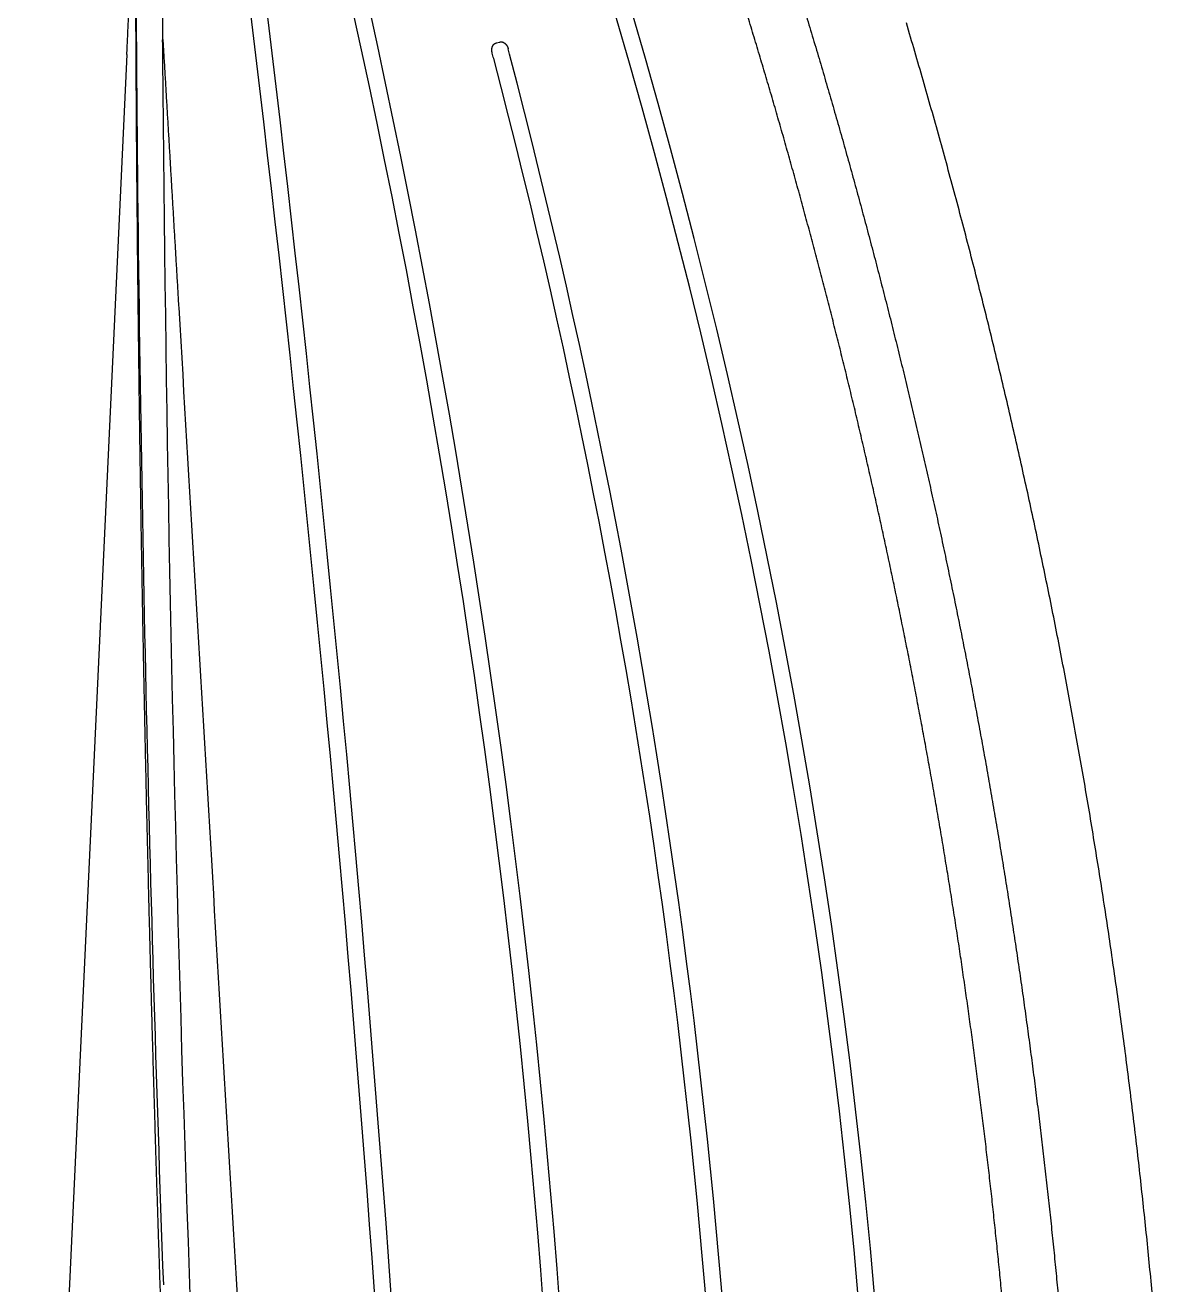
# Model space of a CAD drawing. Extents: x 527 to 614, y 487 to 635.
# Drawn here: x 606.71 to 610.154, y 520.223 to 524.058 of the extents above; entities that cross this region are included whole.
import ezdxf

# ---------------------------------------------------------------- set-up
doc = ezdxf.new("R2010")
doc.units = 0
doc.header["$MEASUREMENT"] = 0
doc.layers.add('1', color=4, linetype='Continuous')
doc.layers.add('DIM', color=3, linetype='Continuous')

# ---------------------------------------------------------------- blocks, each defined once
blk = doc.blocks.new('TRICKLER')
at = {"layer": '1', "linetype": 'Continuous'}
blk.add_line((1.6031, -7.1236), (1.9129, -0.4987), dxfattribs=at)
at = {"layer": '1', "color": 3, "linetype": 'Continuous'}
blk.add_line((0.4775, -7.1585), (0.4678, -7.161), dxfattribs=at)
at = {"layer": '1', "linetype": 'Continuous'}
for points in [[(-1.5251, -3.2991, 0.00112), (-1.5167, -3.3893, 0.00112), (-1.5079, -3.4794, 0.001121), (-1.4987, -3.5696, 0.001121), (-1.4891, -3.6597, 0.001122), (-1.4791, -3.7498, 0.001122), (-1.4687, -3.8399, 0.001123), (-1.4579, -3.93, 0.001124), (-1.4466, -4.02, 0.001124), (-1.435, -4.11, 0.001124), (-1.4229, -4.2, 0.001124), (-1.4104, -4.2899, 0.001124), (-1.3975, -4.3798, 0.001124), (-1.3843, -4.4697, 0.001124), (-1.3706, -4.5595, 0.001124), (-1.3564, -4.6492, 0.001124), (-1.3419, -4.739, 0.001124), (-1.327, -4.8286, 0.001124), (-1.3117, -4.9182, 0.001125), (-1.2959, -5.0078, 0.001125), (-1.2798, -5.0973, 0.001126), (-1.2633, -5.1867, 0.001126), (-1.2463, -5.276, 0.001127), (-1.2289, -5.3653, 0.001127), (-1.2112, -5.4545, 0.001128), (-1.193, -5.5437, 0.001129), (-1.1744, -5.6327, 0.001129), (-1.1554, -5.7217, 0.00113), (-1.136, -5.8106, 0.001131), (-1.1162, -5.8994, 0.001131), (-1.096, -5.9881, 0.00113), (-1.0754, -6.0768, 0.00113), (-1.0544, -6.1653, 0.001129), (-1.033, -6.2537, 0.001128), (-1.0112, -6.3421, 0.001128), (-0.989, -6.4303, 0.001127), (-0.9664, -6.5184, 0.001127), (-0.9434, -6.6065, 0.001127), (-0.92, -6.6944, 0.001126), (-0.8962, -6.7822, 0.001126), (-0.872, -6.8698, 0.001126), (-0.8474, -6.9574, 0.001126), (-0.8224, -7.0449, 0.001126), (-0.7971, -7.1322, 0.001126), (-0.7713, -7.2194, 0.001126)], [(-1.0618, -3.3516, 0.000812), (-1.0556, -3.4155, 0.000812), (-1.0491, -3.4792, 0.000812), (-1.0425, -3.543, 0.000812), (-1.0357, -3.6067, 0.000812), (-1.0287, -3.6704, 0.000812), (-1.0214, -3.7341, 0.000812), (-1.014, -3.7977, 0.000812), (-1.0064, -3.8613, 0.000812), (-0.9985, -3.9249, 0.000812), (-0.9904, -3.9884, 0.000812), (-0.9822, -4.0519, 0.000812), (-0.9737, -4.1154, 0.000812), (-0.965, -4.1788, 0.000812), (-0.9561, -4.2422, 0.000812), (-0.947, -4.3055, 0.000813), (-0.9378, -4.3688, 0.000812), (-0.9283, -4.4321, 0.000811), (-0.9185, -4.4953, 0.00081), (-0.9086, -4.5585, 0.00081), (-0.8985, -4.6216, 0.00081), (-0.8882, -4.6847, 0.00081), (-0.8777, -4.7478, 0.00081), (-0.867, -4.8108, 0.000811), (-0.856, -4.8738, 0.000811), (-0.8449, -4.9367, 0.000811), (-0.8335, -4.9996, 0.000811), (-0.822, -5.0625, 0.000811), (-0.8102, -5.1253, 0.000811), (-0.7983, -5.1881, 0.000811), (-0.7861, -5.2509, 0.000811), (-0.7738, -5.3136, 0.000811), (-0.7612, -5.3763, 0.000811), (-0.7484, -5.439, 0.000811), (-0.7354, -5.5016, 0.000811), (-0.7222, -5.5642, 0.000811), (-0.7088, -5.6267, 0.000811), (-0.6952, -5.6892, 0.00081), (-0.6814, -5.7516, 0.00081), (-0.6674, -5.8141, 0.000812), (-0.6532, -5.8765, 0.000813), (-0.6388, -5.9388, 0.000814), (-0.6242, -6.0011, 0.000814), (-0.6093, -6.0634, 0.000813), (-0.5943, -6.1257, 0.000812), (-0.579, -6.1879, 0.000812), (-0.5636, -6.2501, 0.000812), (-0.5479, -6.3122, 0.000811), (-0.532, -6.3743, 0.000811), (-0.516, -6.4364, 0.000811), (-0.4997, -6.4984, 0.000811), (-0.4832, -6.5603, 0.000811), (-0.4665, -6.6222, 0.000811), (-0.4497, -6.684, 0.000811), (-0.4326, -6.7458, 0.000811), (-0.4153, -6.8075, 0.000811), (-0.3978, -6.8692, 0.000812), (-0.3801, -6.9308, 0.000812), (-0.3623, -6.9923, 0.000812), (-0.3442, -7.0537, 0.000813), (-0.3259, -7.1151, 0.000813), (-0.3075, -7.1764, 0.000814), (-0.2888, -7.2376, 0.000813)], [(1.4934, -7.1685), (1.4904, -7.1176, -0.000001), (1.4874, -7.0666, -0.000001), (1.4844, -7.0156, -0.000001), (1.4814, -6.9646, -0.000001), (1.4783, -6.9136, -0.000001), (1.4753, -6.8626, -0.000001), (1.4723, -6.8116, -0.000001), (1.4693, -6.7607, -0.000001), (1.4663, -6.7097, -0.000001), (1.4633, -6.6587, -0.000001), (1.4603, -6.6077, -0.000001), (1.4572, -6.5567, -0.000001), (1.4542, -6.5057, -0.000001), (1.4512, -6.4547, -0.000001), (1.4482, -6.4038, -0.000001), (1.4452, -6.3528, 0), (1.4422, -6.3018, 0), (1.4392, -6.2508, 0), (1.4361, -6.1998, 0), (1.4331, -6.1488, 0), (1.4301, -6.0978, 0), (1.4271, -6.0468, 0), (1.4241, -5.9959, 0), (1.4211, -5.9449, 0), (1.4181, -5.8939, 0), (1.415, -5.8429, 0), (1.412, -5.7919), (1.409, -5.7409, 0), (1.406, -5.6899, 0), (1.403, -5.6389, 0), (1.4, -5.5879, 0), (1.397, -5.537, 0), (1.3939, -5.486, 0), (1.3909, -5.435, 0), (1.3879, -5.384, 0), (1.3849, -5.333, 0), (1.3819, -5.282, 0), (1.3789, -5.231, 0), (1.3759, -5.18, 0), (1.3729, -5.1291, 0), (1.3698, -5.0781, 0), (1.3668, -5.0271, 0), (1.3638, -4.9761, 0), (1.3608, -4.9251, 0), (1.3578, -4.8741, 0), (1.3548, -4.8231, 0), (1.3518, -4.7721, 0), (1.3487, -4.7211, 0), (1.3457, -4.6702, 0), (1.3427, -4.6192, 0), (1.3397, -4.5682, 0), (1.3367, -4.5172, 0), (1.3337, -4.4662, 0), (1.3307, -4.4152, 0), (1.3277, -4.3642, 0), (1.3246, -4.3132, 0), (1.3216, -4.2623, 0), (1.3186, -4.2113, 0), (1.3156, -4.1603, 0), (1.3126, -4.1093, 0), (1.3096, -4.0583, 0), (1.3066, -4.0073, 0), (1.3035, -3.9563, 0), (1.3005, -3.9053, 0), (1.2975, -3.8543, 0), (1.2945, -3.8034, 0), (1.2915, -3.7524, 0), (1.2885, -3.7014, 0), (1.2855, -3.6504, 0), (1.2824, -3.5994, 0), (1.2794, -3.5484, 0), (1.2764, -3.4974, 0), (1.2734, -3.4464, 0), (1.2704, -3.3955, 0), (1.2674, -3.3445, 0), (1.2644, -3.2935, 0), (1.2614, -3.2425, 0), (1.2583, -3.1915, 0), (1.2553, -3.1405, 0), (1.2523, -3.0895, 0), (1.2493, -3.0385, 0), (1.2463, -2.9875, 0), (1.2433, -2.9366, 0), (1.2403, -2.8856, 0), (1.2372, -2.8346, 0), (1.2342, -2.7836, 0), (1.2312, -2.7326, 0), (1.2282, -2.6816, 0), (1.2252, -2.6306, 0), (1.2222, -2.5796, 0), (1.2192, -2.5287, 0), (1.2161, -2.4777, 0), (1.2131, -2.4267, 0), (1.2101, -2.3757, 0), (1.2071, -2.3247, 0), (1.2041, -2.2737, 0), (1.2011, -2.2227, 0), (1.1981, -2.1717, 0), (1.195, -2.1208, 0), (1.192, -2.0698, 0), (1.189, -2.0188, 0), (1.186, -1.9678, 0), (1.183, -1.9168, 0), (1.18, -1.8658, 0), (1.177, -1.8148, 0), (1.1739, -1.7638, 0), (1.1709, -1.7128, 0), (1.1679, -1.6619, 0), (1.1649, -1.6109, 0), (1.1619, -1.5599, 0), (1.1589, -1.5089, 0), (1.1559, -1.4579, 0), (1.1528, -1.4069, 0), (1.1498, -1.3559, 0), (1.1468, -1.3049, 0), (1.1438, -1.254, 0), (1.1408, -1.203, 0), (1.1378, -1.152, 0), (1.1348, -1.101, 0), (1.1317, -1.05, 0), (1.1287, -0.999, 0), (1.1257, -0.948, 0), (1.1227, -0.897, 0), (1.1197, -0.846, 0), (1.1167, -0.7951, 0), (1.1137, -0.7441, 0), (1.1106, -0.6931, 0), (1.109, -0.6655, 0)], [(1.6031, -7.1236), (1.6023, -7.1403, 0.000072), (1.6016, -7.1568, 0.000073), (1.6008, -7.1734, 0.000073), (1.6, -7.19, 0.000073), (1.5993, -7.2065, 0.000073), (1.5986, -7.2229, 0.000073), (1.5978, -7.2394, 0.000073)], [(1.4937, -7.1594), (1.4937, -7.1595, -0.000309), (1.4937, -7.1595, -0.00031), (1.4937, -7.1596, -0.000309), (1.4937, -7.1597, -0.000305), (1.4937, -7.1598, -0.000302), (1.4937, -7.1598, -0.000299), (1.4937, -7.1599, -0.000297), (1.4937, -7.16, -0.000294), (1.4938, -7.1601, -0.000291), (1.4937, -7.1602, -0.000288), (1.4938, -7.1602, -0.000286), (1.4938, -7.1603, -0.000283), (1.4938, -7.1604, -0.00028), (1.4938, -7.1605, -0.000277), (1.4938, -7.1606, -0.000275), (1.4938, -7.1606, -0.000272), (1.4938, -7.1607, -0.000269), (1.4938, -7.1608, -0.000266), (1.4938, -7.1609, -0.000264), (1.4938, -7.161, -0.000261), (1.4938, -7.161, -0.000258), (1.4938, -7.1611, -0.000255), (1.4938, -7.1612, -0.000253), (1.4938, -7.1613, -0.00025), (1.4938, -7.1613, -0.000247), (1.4938, -7.1614, -0.000244), (1.4938, -7.1615, -0.000242), (1.4938, -7.1616, -0.000239), (1.4938, -7.1617, -0.000236), (1.4938, -7.1617, -0.000234), (1.4938, -7.1618, -0.000231), (1.4938, -7.1619, -0.000228), (1.4938, -7.162, -0.000226), (1.4938, -7.1621, -0.000223), (1.4938, -7.1621, -0.00022), (1.4938, -7.1622, -0.000217), (1.4938, -7.1623, -0.000215), (1.4938, -7.1624, -0.000212), (1.4938, -7.1624, -0.000209), (1.4938, -7.1625, -0.000206), (1.4938, -7.1626, -0.000204), (1.4938, -7.1627, -0.000201), (1.4938, -7.1628, -0.000198), (1.4938, -7.1628, -0.000196), (1.4938, -7.1629, -0.000193), (1.4938, -7.163, -0.00019), (1.4938, -7.1631, -0.000188), (1.4938, -7.1632, -0.000185), (1.4938, -7.1632, -0.000182), (1.4938, -7.1633, -0.000179), (1.4938, -7.1634, -0.000177), (1.4938, -7.1635, -0.000174), (1.4938, -7.1635, -0.000172), (1.4938, -7.1636, -0.000169), (1.4938, -7.1637, -0.000166), (1.4938, -7.1638, -0.000163), (1.4938, -7.1639, -0.000161), (1.4938, -7.1639, -0.000158), (1.4938, -7.164, -0.000155), (1.4938, -7.1641, -0.000153), (1.4938, -7.1642, -0.00015), (1.4938, -7.1642, -0.000144), (1.4938, -7.1643, -0.000141), (1.4938, -7.1644, -0.00014), (1.4938, -7.1645, -0.000145), (1.4938, -7.1646, -0.000159), (1.4938, -7.1646, -0.000169), (1.4938, -7.1647, -0.000179), (1.4938, -7.1648, -0.000188), (1.4938, -7.1649, -0.000199), (1.4938, -7.165, -0.000209), (1.4938, -7.165, -0.00022), (1.4937, -7.1651, -0.00023), (1.4938, -7.1652, -0.000241), (1.4938, -7.1653, -0.000251), (1.4937, -7.1653, -0.000262), (1.4937, -7.1654, -0.000272), (1.4937, -7.1655, -0.000284), (1.4937, -7.1656, -0.000294), (1.4937, -7.1656, -0.000305), (1.4937, -7.1657, -0.000316), (1.4937, -7.1658, -0.000327), (1.4937, -7.1659, -0.000338), (1.4937, -7.166, -0.00035), (1.4937, -7.166, -0.000361), (1.4937, -7.1661, -0.000373), (1.4937, -7.1662, -0.000384), (1.4937, -7.1663, -0.000396), (1.4937, -7.1663, -0.000407), (1.4937, -7.1664, -0.000419), (1.4937, -7.1665, -0.000431), (1.4937, -7.1666, -0.000448), (1.4937, -7.1666, -0.000454), (1.4937, -7.1667, -0.000449), (1.4937, -7.1668, -0.000477), (1.4937, -7.1669, -0.000545), (1.4937, -7.1669, -0.000609), (1.4937, -7.167, -0.000685), (1.4937, -7.1671, -0.000754), (1.4937, -7.1672, -0.000833), (1.4937, -7.1672, -0.000905), (1.4937, -7.1673, -0.000984), (1.4937, -7.1674, -0.001067), (1.4936, -7.1675, -0.001171), (1.4936, -7.1675, -0.001235), (1.4936, -7.1676, -0.001273), (1.4936, -7.1677, -0.001441), (1.4936, -7.1677, -0.001771), (1.4936, -7.1678, -0.001576), (1.4936, -7.1679, -0.000804), (1.4936, -7.1679, -0.002396), (1.4936, -7.168, -0.006587), (1.4936, -7.1681, -0.002395), (1.4936, -7.1681, 0.012502), (1.4936, -7.1682, -0.009701), (1.4935, -7.1683, -0.048777), (1.4935, -7.1684, -0.021566), (1.4934, -7.1685, -0.009371)], [(1.4945, -7.1605), (1.4945, -7.1606, -0.000122), (1.4945, -7.1607, -0.000121), (1.4945, -7.1607, -0.000122), (1.4945, -7.1608, -0.000126), (1.4945, -7.1609, -0.000128), (1.4945, -7.1609, -0.00013), (1.4945, -7.161, -0.000133), (1.4945, -7.1611, -0.000135), (1.4945, -7.1611, -0.000137), (1.4945, -7.1612, -0.00014), (1.4945, -7.1613, -0.000142), (1.4945, -7.1613, -0.000145), (1.4945, -7.1614, -0.000147), (1.4945, -7.1615, -0.00015), (1.4945, -7.1616, -0.000152), (1.4945, -7.1616, -0.000155), (1.4945, -7.1617, -0.000157), (1.4945, -7.1618, -0.00016), (1.4945, -7.1618, -0.000162), (1.4945, -7.1619, -0.000165), (1.4945, -7.162, -0.000167), (1.4945, -7.162, -0.00017), (1.4945, -7.1621, -0.000173), (1.4945, -7.1622, -0.000175), (1.4945, -7.1622, -0.000178), (1.4945, -7.1623, -0.000181), (1.4945, -7.1624, -0.000183), (1.4945, -7.1624, -0.000186), (1.4945, -7.1625, -0.000189), (1.4945, -7.1626, -0.000192), (1.4945, -7.1626, -0.000194), (1.4945, -7.1627, -0.000197), (1.4945, -7.1628, -0.0002), (1.4945, -7.1628, -0.000203), (1.4945, -7.1629, -0.000205), (1.4945, -7.163, -0.000208), (1.4945, -7.1631, -0.000211), (1.4945, -7.1631, -0.000214), (1.4945, -7.1632, -0.000217), (1.4945, -7.1633, -0.00022), (1.4945, -7.1633, -0.000223), (1.4945, -7.1634, -0.000226), (1.4945, -7.1635, -0.000229), (1.4945, -7.1635, -0.000232), (1.4945, -7.1636, -0.000235), (1.4945, -7.1637, -0.000238), (1.4945, -7.1637, -0.000241), (1.4945, -7.1638, -0.000244), (1.4945, -7.1639, -0.000247), (1.4945, -7.1639, -0.000251), (1.4945, -7.164, -0.000254), (1.4944, -7.164, -0.000257), (1.4944, -7.1641, -0.00026), (1.4944, -7.1642, -0.000264), (1.4944, -7.1642, -0.000267), (1.4944, -7.1643, -0.000271), (1.4944, -7.1644, -0.000274), (1.4944, -7.1644, -0.000277), (1.4944, -7.1645, -0.000281), (1.4944, -7.1646, -0.000284), (1.4944, -7.1646, -0.000288), (1.4944, -7.1647, -0.000291), (1.4944, -7.1648, -0.000295), (1.4944, -7.1648, -0.000299), (1.4944, -7.1649, -0.000302), (1.4944, -7.165, -0.000305), (1.4944, -7.165, -0.00031), (1.4944, -7.1651, -0.000317), (1.4944, -7.1652, -0.000325), (1.4944, -7.1652, -0.000337), (1.4944, -7.1653, -0.000348), (1.4944, -7.1653, -0.000359), (1.4944, -7.1654, -0.00037), (1.4944, -7.1655, -0.000382), (1.4944, -7.1655, -0.000392), (1.4944, -7.1656, -0.000405), (1.4944, -7.1657, -0.000416), (1.4944, -7.1657, -0.000429), (1.4944, -7.1658, -0.00044), (1.4944, -7.1659, -0.000453), (1.4944, -7.1659, -0.000466), (1.4943, -7.166, -0.000479), (1.4943, -7.166, -0.000492), (1.4943, -7.1661, -0.000506), (1.4943, -7.1662, -0.000519), (1.4943, -7.1662, -0.000534), (1.4943, -7.1663, -0.000547), (1.4943, -7.1663, -0.000563), (1.4943, -7.1664, -0.000577), (1.4943, -7.1665, -0.000593), (1.4943, -7.1665, -0.000608), (1.4943, -7.1666, -0.000625), (1.4943, -7.1666, -0.000641), (1.4943, -7.1667, -0.000658), (1.4943, -7.1668, -0.000675), (1.4943, -7.1668, -0.000693), (1.4943, -7.1669, -0.00071), (1.4943, -7.1669, -0.000729), (1.4943, -7.167, -0.000748), (1.4942, -7.1671, -0.000768), (1.4942, -7.1671, -0.000788), (1.4942, -7.1672, -0.000809), (1.4942, -7.1672, -0.000829), (1.4942, -7.1673, -0.000851), (1.4942, -7.1673, -0.000873), (1.4942, -7.1674, -0.000898), (1.4942, -7.1675, -0.000934), (1.4942, -7.1675, -0.000988), (1.4942, -7.1676, -0.001034), (1.4942, -7.1676, -0.001081), (1.4942, -7.1677, -0.001127), (1.4941, -7.1677, -0.00118), (1.4941, -7.1678, -0.001232), (1.4941, -7.1678, -0.001289), (1.4941, -7.1679, -0.001346), (1.4941, -7.1679, -0.00141), (1.4941, -7.168, -0.001473), (1.4941, -7.168, -0.001543), (1.4941, -7.1681, -0.001614), (1.4941, -7.1681, -0.001692), (1.4941, -7.1682, -0.001771), (1.4941, -7.1682, -0.001859), (1.494, -7.1683, -0.001947), (1.494, -7.1683, -0.002045), (1.494, -7.1684, -0.002146), (1.494, -7.1684, -0.002259), (1.494, -7.1685, -0.002371), (1.494, -7.1685, -0.002487), (1.494, -7.1686, -0.002637), (1.494, -7.1686, -0.002836), (1.4939, -7.1686, -0.003022), (1.4939, -7.1687, -0.003218), (1.4939, -7.1687, -0.003423), (1.4939, -7.1688, -0.003652), (1.4939, -7.1688, -0.003898), (1.4939, -7.1688, -0.004176), (1.4939, -7.1689, -0.004475), (1.4938, -7.1689, -0.004812), (1.4938, -7.1689, -0.00518), (1.4938, -7.169, -0.005595), (1.4938, -7.169, -0.006046), (1.4938, -7.169, -0.006552), (1.4938, -7.1691, -0.00712), (1.4937, -7.1691, -0.007754), (1.4937, -7.1691, -0.008375), (1.4937, -7.1691, -0.008992), (1.4937, -7.1692, -0.009895), (1.4937, -7.1692, -0.011114), (1.4936, -7.1692, -0.011642), (1.4936, -7.1692, -0.011409), (1.4936, -7.1692, -0.014264), (1.4936, -7.1693, -0.019868), (1.4936, -7.1693, -0.014532), (1.4935, -7.1693, 0.000927), (1.4935, -7.1693, -0.025401), (1.4935, -7.1693, -0.054476), (1.4935, -7.1693, -0.022992), (1.4934, -7.1693, -0.010928)], [(1.4934, -7.1685), (1.4934, -7.1686, 0.000764), (1.4934, -7.1686, 0.000796), (1.4934, -7.1686, 0.000789), (1.4934, -7.1686, 0.000734), (1.4934, -7.1686, 0.000695), (1.4934, -7.1687, 0.000659), (1.4934, -7.1687, 0.000626), (1.4934, -7.1687, 0.000582), (1.4934, -7.1687, 0.000544), (1.4934, -7.1687, 0.000499), (1.4934, -7.1688, 0.000459), (1.4934, -7.1688, 0.000412), (1.4934, -7.1688, 0.00037), (1.4934, -7.1688, 0.00032), (1.4934, -7.1688, 0.000276), (1.4934, -7.1689, 0.000224), (1.4934, -7.1689, 0.000178), (1.4934, -7.1689, 0.000124), (1.4934, -7.1689, 0.000076), (1.4934, -7.1689, 0.000021), (1.4934, -7.169, -0.000028), (1.4934, -7.169, -0.000084), (1.4934, -7.169, -0.000136), (1.4934, -7.169, -0.000195), (1.4934, -7.169, -0.000245), (1.4934, -7.1691, -0.0003), (1.4934, -7.1691, -0.000358), (1.4934, -7.1691, -0.000432), (1.4934, -7.1691, -0.000465), (1.4934, -7.1691, -0.000471), (1.4934, -7.1692, -0.0006), (1.4934, -7.1692, -0.000831), (1.4934, -7.1692, -0.000636), (1.4934, -7.1692, -0.000129), (1.4934, -7.1692, -0.001075), (1.4934, -7.1693, -0.00209), (1.4934, -7.1693, -0.001039), (1.4934, -7.1693, -0.000539)], [(1.4945, -7.1601), (1.4945, -7.1601, 0.009293), (1.4945, -7.1601, 0.009094), (1.4945, -7.1601, 0.008968), (1.4945, -7.16, 0.008936), (1.4945, -7.16, 0.008831), (1.4945, -7.16, 0.008705), (1.4945, -7.16, 0.008545), (1.4945, -7.16, 0.008397), (1.4945, -7.1599, 0.00821), (1.4945, -7.1599, 0.008032), (1.4945, -7.1599, 0.007822), (1.4944, -7.1599, 0.007627), (1.4944, -7.1599, 0.007403), (1.4944, -7.1598, 0.007198), (1.4944, -7.1598, 0.006968), (1.4944, -7.1598, 0.006759), (1.4944, -7.1598, 0.006529), (1.4943, -7.1598, 0.006321), (1.4943, -7.1598, 0.006097), (1.4943, -7.1597, 0.005896), (1.4943, -7.1597, 0.005679), (1.4943, -7.1597, 0.005483), (1.4942, -7.1597, 0.005282), (1.4942, -7.1597, 0.005109), (1.4942, -7.1596, 0.004902), (1.4942, -7.1596, 0.004701), (1.4941, -7.1596, 0.004565), (1.4941, -7.1596, 0.004498), (1.4941, -7.1596, 0.004194), (1.4941, -7.1596, 0.003773), (1.494, -7.1595, 0.004035), (1.494, -7.1595, 0.004645), (1.494, -7.1595, 0.003342), (1.4939, -7.1595, 0.001057), (1.4939, -7.1595, 0.004583), (1.4939, -7.1594, 0.007344), (1.4938, -7.1594, 0.00333), (1.4937, -7.1594, 0.001697)]]:
    blk.add_lwpolyline(points, format="xyb", dxfattribs=at)
at = {"layer": '1', "color": 3, "linetype": 'Continuous'}
for points in [[(-0.4667, -7.2397, -0.000899), (-0.4874, -7.1712, -0.000899), (-0.5079, -7.1026, -0.000899), (-0.528, -7.0339, -0.0009), (-0.548, -6.9652, -0.0009), (-0.5676, -6.8965, -0.0009), (-0.5871, -6.8276, -0.000899), (-0.6062, -6.7587, -0.000898), (-0.6252, -6.6898, -0.000898), (-0.6438, -6.6208, -0.000898), (-0.6623, -6.5517, -0.000898), (-0.6804, -6.4826, -0.000898), (-0.6983, -6.4134, -0.000898), (-0.716, -6.3441, -0.000899), (-0.7334, -6.2748, -0.000899), (-0.7506, -6.2054, -0.000899), (-0.7675, -6.136, -0.000899), (-0.7842, -6.0664, -0.000899), (-0.8006, -5.9969, -0.000899), (-0.8168, -5.9272, -0.000899), (-0.8327, -5.8575, -0.000899), (-0.8483, -5.7878, -0.000899), (-0.8638, -5.718, -0.000899), (-0.8789, -5.6481, -0.000899), (-0.8938, -5.5781, -0.000898), (-0.9085, -5.5081, -0.000899), (-0.9229, -5.4381, -0.0009), (-0.9371, -5.3679, -0.000901), (-0.951, -5.2977, -0.000901), (-0.9646, -5.2274, -0.000901), (-0.978, -5.1571, -0.0009), (-0.9912, -5.0867, -0.000899), (-1.0041, -5.0162, -0.000899), (-1.0167, -4.9457, -0.000899), (-1.0291, -4.8751, -0.000899), (-1.0413, -4.8045, -0.000899), (-1.0531, -4.7339, -0.000899), (-1.0648, -4.6631, -0.000899), (-1.0761, -4.5924, -0.000899), (-1.0873, -4.5216, -0.000899), (-1.0981, -4.4508, -0.0009), (-1.1087, -4.3799, -0.0009), (-1.1191, -4.3091, -0.0009), (-1.1292, -4.2382, -0.000901), (-1.139, -4.1672, -0.000903), (-1.1486, -4.0963, -0.000903), (-1.1579, -4.0254, -0.000901), (-1.1669, -3.9544, -0.0009), (-1.1757, -3.8834, -0.000898), (-1.1842, -3.8124, -0.000897), (-1.1925, -3.7413, -0.000898), (-1.2005, -3.6703, -0.000898), (-1.2083, -3.5992, -0.000898), (-1.2158, -3.5281, -0.000898), (-1.223, -3.457, -0.000899), (-1.23, -3.3859, -0.000899), (-1.2367, -3.3147, -0.000899)], [(1.4997, -3.3213, -0.000062), (1.5008, -3.3544, -0.000062), (1.5019, -3.3875, -0.000062), (1.503, -3.4205, -0.000062), (1.5041, -3.4536, -0.000062), (1.5052, -3.4866, -0.000062), (1.5063, -3.5197, -0.000061), (1.5074, -3.5527, -0.000061), (1.5084, -3.5858, -0.000061), (1.5095, -3.6188, -0.000061), (1.5105, -3.6519, -0.000061), (1.5116, -3.685, -0.000061), (1.5126, -3.718, -0.000061), (1.5136, -3.7511, -0.000061), (1.5146, -3.7841, -0.000061), (1.5157, -3.8172, -0.000061), (1.5167, -3.8502, -0.000061), (1.5176, -3.8833, -0.000061), (1.5186, -3.9163, -0.000061), (1.5196, -3.9494, -0.000061), (1.5206, -3.9824, -0.000061), (1.5215, -4.0155, -0.000061), (1.5225, -4.0485, -0.000061), (1.5234, -4.0816, -0.000061), (1.5243, -4.1146, -0.000061), (1.5253, -4.1477, -0.000061), (1.5262, -4.1807, -0.000061), (1.5271, -4.2137, -0.000061), (1.528, -4.2468, -0.000061), (1.5289, -4.2798, -0.000061), (1.5298, -4.3129, -0.000061), (1.5306, -4.3459, -0.000061), (1.5315, -4.379, -0.000061), (1.5323, -4.412, -0.000061), (1.5332, -4.4451, -0.000061), (1.534, -4.4781, -0.000061), (1.5349, -4.5111, -0.000061), (1.5357, -4.5442, -0.000061), (1.5365, -4.5772, -0.000061), (1.5373, -4.6103, -0.000061), (1.5381, -4.6433, -0.000062), (1.5389, -4.6764, -0.000062), (1.5397, -4.7094, -0.000061), (1.5405, -4.7424, -0.000061), (1.5412, -4.7755, -0.000061), (1.542, -4.8085, -0.000061), (1.5428, -4.8416, -0.000061), (1.5435, -4.8746, -0.000061), (1.5442, -4.9076, -0.000061), (1.545, -4.9407, -0.000061), (1.5457, -4.9737, -0.000061), (1.5464, -5.0067, -0.000061), (1.5471, -5.0398, -0.000061), (1.5478, -5.0728, -0.000061), (1.5485, -5.1058, -0.000061), (1.5492, -5.1389, -0.000061), (1.5498, -5.1719, -0.000061), (1.5505, -5.2049, -0.000061), (1.5511, -5.2379, -0.000061), (1.5518, -5.271, -0.000061), (1.5524, -5.304, -0.000061), (1.5531, -5.337, -0.000061), (1.5537, -5.37, -0.000061), (1.5543, -5.403, -0.000061), (1.5549, -5.4361, -0.000061), (1.5555, -5.4691, -0.000061), (1.5561, -5.5021, -0.000061), (1.5567, -5.5351, -0.000061), (1.5572, -5.5681, -0.000061), (1.5578, -5.6011, -0.000061), (1.5583, -5.6341, -0.000061), (1.5589, -5.6671, -0.000061), (1.5594, -5.7001, -0.000061), (1.56, -5.7331, -0.000061), (1.5605, -5.7661, -0.000061), (1.561, -5.7991, -0.000061), (1.5615, -5.8321, -0.000061), (1.562, -5.8651, -0.000061), (1.5625, -5.898, -0.000061), (1.563, -5.931, -0.000061), (1.5635, -5.964, -0.000061), (1.5639, -5.997, -0.000061), (1.5644, -6.0299, -0.000061), (1.5648, -6.0629, -0.000061), (1.5653, -6.0959, -0.000061), (1.5657, -6.1288, -0.000061), (1.5661, -6.1618, -0.000061), (1.5665, -6.1948, -0.000061), (1.5669, -6.2277, -0.000061), (1.5673, -6.2607, -0.000061), (1.5677, -6.2936, -0.000061), (1.5681, -6.3265, -0.000061), (1.5685, -6.3595, -0.000061), (1.5689, -6.3924, -0.000061), (1.5692, -6.4253, -0.000061), (1.5696, -6.4582, -0.000061), (1.5699, -6.4912, -0.000061), (1.5703, -6.5241, -0.000061), (1.5706, -6.557, -0.000061), (1.5709, -6.5899, -0.000061), (1.5712, -6.6228, -0.000061), (1.5715, -6.6556, -0.000061), (1.5718, -6.6885, -0.000061), (1.5721, -6.7214, -0.000061), (1.5724, -6.7543, -0.000061), (1.5726, -6.7871, -0.000061), (1.5729, -6.82, -0.000061), (1.5732, -6.8528, -0.000061), (1.5734, -6.8856, -0.000061), (1.5736, -6.9184, -0.000061), (1.5739, -6.9513, -0.000061), (1.5741, -6.9841, -0.000061), (1.5743, -7.0168, -0.000061), (1.5745, -7.0496, -0.000061), (1.5747, -7.0824, -0.00006), (1.5749, -7.1151, -0.000061), (1.5751, -7.1478, -0.000062), (1.5752, -7.1806, -0.000061), (1.5754, -7.2132, -0.000057), (1.5756, -7.2456, -0.000062), (1.5757, -7.2785, -0.000073)], [(0.4899, -7.1275), (0.4902, -7.1283, -0.007885), (0.4904, -7.1292, -0.007749), (0.4906, -7.1301, -0.007579), (0.4908, -7.131, -0.007447), (0.491, -7.1319, -0.007349), (0.4911, -7.1328, -0.007284), (0.4912, -7.1338, -0.007239), (0.4913, -7.1347, -0.007235), (0.4914, -7.1357, -0.007248), (0.4914, -7.1366, -0.007298), (0.4914, -7.1376, -0.007363), (0.4914, -7.1385, -0.007468), (0.4913, -7.1395, -0.007585), (0.4912, -7.1404, -0.007744), (0.4911, -7.1413, -0.007912), (0.491, -7.1423, -0.008124), (0.4908, -7.1432, -0.008344), (0.4906, -7.1441, -0.008609), (0.4904, -7.145, -0.008879), (0.4901, -7.1459, -0.009199), (0.4898, -7.1468, -0.009514), (0.4895, -7.1477, -0.009874), (0.4891, -7.1485, -0.010241), (0.4887, -7.1494, -0.010671), (0.4883, -7.1502, -0.011027), (0.4878, -7.1509, -0.011373), (0.4873, -7.1517, -0.011889), (0.4868, -7.1524, -0.01262), (0.4862, -7.1531, -0.012583), (0.4856, -7.1538, -0.011988), (0.485, -7.1544, -0.013752), (0.4843, -7.155, -0.017132), (0.4835, -7.1556, -0.012843), (0.4828, -7.1561, -0.003625), (0.4821, -7.1566, -0.019124), (0.4812, -7.1571, -0.033244), (0.4796, -7.1577, -0.015402), (0.4775, -7.1584, -0.00779)], [(0.4678, -7.161), (0.4668, -7.1613, -0.013263), (0.4658, -7.1615, -0.014104), (0.4649, -7.1616, -0.014535), (0.4639, -7.1617, -0.014421), (0.463, -7.1617, -0.014416), (0.462, -7.1617, -0.014364), (0.4611, -7.1616, -0.014277), (0.4602, -7.1615, -0.014034), (0.4593, -7.1613, -0.013799), (0.4584, -7.161, -0.013462), (0.4576, -7.1608, -0.013137), (0.4567, -7.1604, -0.012729), (0.4559, -7.1601, -0.012348), (0.4551, -7.1597, -0.011913), (0.4543, -7.1592, -0.011514), (0.4535, -7.1587, -0.011081), (0.4527, -7.1582, -0.010692), (0.452, -7.1577, -0.010285), (0.4513, -7.1571, -0.009927), (0.4506, -7.1565, -0.009562), (0.4499, -7.1558, -0.009244), (0.4492, -7.1551, -0.008924), (0.4486, -7.1544, -0.00866), (0.448, -7.1537, -0.008409), (0.4474, -7.153, -0.008174), (0.4468, -7.1522, -0.007923), (0.4463, -7.1514, -0.007817), (0.4458, -7.1506, -0.007802), (0.4453, -7.1498, -0.007488), (0.4448, -7.149, -0.00693), (0.4443, -7.1481, -0.007534), (0.4439, -7.1473, -0.008881), (0.4435, -7.1464, -0.006808), (0.4432, -7.1455, -0.00243), (0.4429, -7.1448, -0.009513), (0.4425, -7.1438, -0.016808), (0.4421, -7.1423, -0.008479), (0.4416, -7.1403, -0.004546)]]:
    blk.add_lwpolyline(points, format="xyb", dxfattribs=at)
for centre, radius, start, end in [((-127.6844, -8.0824), 129.1822, 0.432794, 3.193347), ((19.2733, -1.5924), 20.025, 178.91112, 204.95801), ((19.2733, -1.5924), 19.975, 178.91118, 204.95794), ((80.6151, 2.4121), 80.025, 182.599565, 187.285855), ((80.6151, 2.4121), 79.975, 182.599565, 187.285855), ((21.7403, -1.5308), 22.025, 179.58725, 194.71202), ((21.7403, -1.5308), 21.975, 179.5873, 194.71189), ((28.231, -1.2244), 28.025, 180.30547, 195.23684), ((28.231, -1.2244), 27.975, 180.3055, 195.23681), ((-127.6844, -8.0824), 129.262, 0.431596, 2.085831), ((21.7403, -1.5308), 22.025, 194.71202, 194.75509), ((21.7403, -1.5308), 21.975, 194.71189, 194.75498)]:
    blk.add_arc(centre, radius, start, end, dxfattribs=at)
at = {"layer": '1', "linetype": 'Continuous'}
for radius, start, end in [(129.1822, 0.279249, 0.432798), (129.262, 0.278106, 0.431596)]:
    blk.add_arc((-127.6844, -8.0824), radius, start, end, dxfattribs=at)
blk = doc.blocks.new('2005VANGUARD')
at = {"layer": 'DIM', "rotation": 180}
blk.add_blockref('TRICKLER', (81.8566, 13.0875), dxfattribs=at)

msp = doc.modelspace()

# ---------------------------------------------------------------- block references
at = {"layer": '1'}
msp.add_blockref('2005VANGUARD', (526.7661, 503.7579), dxfattribs=at)

doc.saveas('drawing.dxf')
